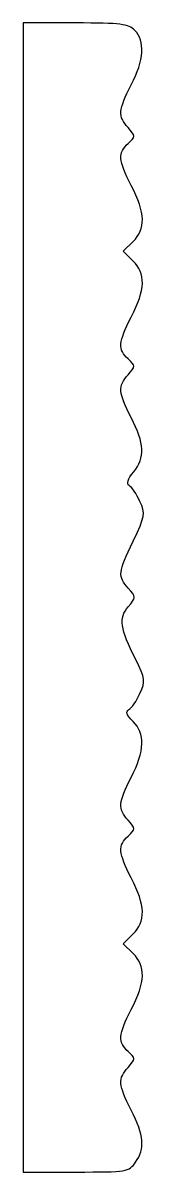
# Model space of a CAD drawing. Header units: centimetres. Extents: x -12.3 to -9.4, y -13.5 to 13.5.
import ezdxf

# ---------------------------------------------------------------- set-up
doc = ezdxf.new("R2010")
doc.units = ezdxf.units.CM
doc.header["$MEASUREMENT"] = 0
doc.layers.add('Layer 1', color=7, linetype='Continuous')

msp = doc.modelspace()

# ---------------------------------------------------------------- linework, layer by layer
at = {"layer": 'Layer 1'}
msp.add_open_spline([(-12.25543, 0.02457), (-12.25543, 0.02457), (-12.25543, 13.53261), (-12.25543, 13.53261), (-12.25543, 13.53261), (-12.25543, 13.53261), (-11.02964, 13.53261), (-11.02964, 13.53261), (-11.02964, 13.53261), (-9.94276, 13.53261), (-9.78411, 13.51262), (-9.6296, 13.35621), (-9.6296, 13.35621), (-9.38531, 13.10892), (-9.41476, 12.66215), (-9.71389, 12.0772), (-9.71389, 12.0772), (-10.01907, 11.48042), (-10.02928, 11.34386), (-9.78904, 11.07207), (-9.78904, 11.07207), (-9.61172, 10.87147), (-9.61172, 10.86058), (-9.78904, 10.69814), (-9.78904, 10.69814), (-10.03152, 10.476), (-10.01866, 10.30801), (-9.71356, 9.71216), (-9.71356, 9.71216), (-9.38031, 9.06132), (-9.36847, 8.69092), (-9.67149, 8.39544), (-9.67149, 8.39544), (-9.67149, 8.39544), (-9.907, 8.16579), (-9.907, 8.16579), (-9.907, 8.16579), (-9.907, 8.16579), (-9.67149, 7.93614), (-9.67149, 7.93614), (-9.67149, 7.93614), (-9.36847, 7.64066), (-9.38031, 7.27026), (-9.71356, 6.61942), (-9.71356, 6.61942), (-10.01866, 6.02357), (-10.03152, 5.85558), (-9.78904, 5.63344), (-9.78904, 5.63344), (-9.61172, 5.471), (-9.61172, 5.46011), (-9.78904, 5.25951), (-9.78904, 5.25951), (-10.02904, 4.98799), (-10.01904, 4.85162), (-9.71531, 4.25438), (-9.71531, 4.25438), (-9.39891, 3.63222), (-9.38474, 3.3196), (-9.65762, 2.98148), (-9.65762, 2.98148), (-9.79924, 2.806), (-9.83419, 2.69711), (-9.76203, 2.65625), (-9.76203, 2.65625), (-9.70236, 2.62247), (-9.58998, 2.45547), (-9.51229, 2.28514), (-9.51229, 2.28514), (-9.3797, 1.99444), (-9.38945, 1.93704), (-9.67136, 1.34862), (-9.67136, 1.34862), (-10.02375, 0.6131), (-10.03286, 0.52328), (-9.78366, 0.24135), (-9.78366, 0.24135), (-9.59904, 0.03249), (-9.59911, 0.0246), (-9.78753, -0.19483), (-9.78753, -0.19483), (-10.01165, -0.45585), (-9.97666, -0.69989), (-9.60988, -1.43383), (-9.60988, -1.43383), (-9.38499, -1.88384), (-9.37785, -1.94122), (-9.51055, -2.23218), (-9.51055, -2.23218), (-9.58919, -2.4046), (-9.70613, -2.57545), (-9.77042, -2.61185), (-9.77042, -2.61185), (-9.85319, -2.65871), (-9.82426, -2.73952), (-9.67133, -2.88865), (-9.67133, -2.88865), (-9.38307, -3.16974), (-9.39648, -3.58452), (-9.71389, -4.20522), (-9.71389, -4.20522), (-10.01907, -4.802), (-10.02928, -4.93856), (-9.78904, -5.21035), (-9.78904, -5.21035), (-9.61172, -5.41095), (-9.61172, -5.42184), (-9.78904, -5.58428), (-9.78904, -5.58428), (-10.03152, -5.80641), (-10.01866, -5.97441), (-9.71356, -6.57026), (-9.71356, -6.57026), (-9.38031, -7.2211), (-9.36847, -7.5915), (-9.67149, -7.88698), (-9.67149, -7.88698), (-9.67149, -7.88698), (-9.907, -8.11663), (-9.907, -8.11663), (-9.907, -8.11663), (-9.907, -8.11663), (-9.67149, -8.34628), (-9.67149, -8.34628), (-9.67149, -8.34628), (-9.36847, -8.64176), (-9.38031, -9.01216), (-9.71356, -9.663), (-9.71356, -9.663), (-10.01866, -10.25885), (-10.03152, -10.42684), (-9.78904, -10.64898), (-9.78904, -10.64898), (-9.61172, -10.81142), (-9.61172, -10.82231), (-9.78904, -11.02291), (-9.78904, -11.02291), (-10.02904, -11.29443), (-10.01904, -11.4308), (-9.71531, -12.02804), (-9.71531, -12.02804), (-9.41313, -12.62224), (-9.38646, -12.93648), (-9.61148, -13.2511), (-9.61148, -13.2511), (-9.77499, -13.47972), (-9.79761, -13.48346), (-11.01655, -13.48346), (-11.01655, -13.48346), (-11.01655, -13.48346), (-12.25544, -13.48346), (-12.25544, -13.48346), (-12.25544, -13.48346), (-12.25544, -13.48346), (-12.25544, 0.02458), (-12.25544, 0.02458), (-12.25544, 0.02458), (-12.25544, 0.02458), (-12.25543, 0.02457), (-12.25543, 0.02457)], degree=3, knots=[0, 0, 0, 0, 0.02439024, 0.02439024, 0.02439024, 0.02439024, 0.04878049, 0.04878049, 0.04878049, 0.04878049, 0.07317073, 0.07317073, 0.07317073, 0.07317073, 0.09756098, 0.09756098, 0.09756098, 0.09756098, 0.12195122, 0.12195122, 0.12195122, 0.12195122, 0.14634146, 0.14634146, 0.14634146, 0.14634146, 0.17073171, 0.17073171, 0.17073171, 0.17073171, 0.19512195, 0.19512195, 0.19512195, 0.19512195, 0.2195122, 0.2195122, 0.2195122, 0.2195122, 0.24390244, 0.24390244, 0.24390244, 0.24390244, 0.26829268, 0.26829268, 0.26829268, 0.26829268, 0.29268293, 0.29268293, 0.29268293, 0.29268293, 0.31707317, 0.31707317, 0.31707317, 0.31707317, 0.34146341, 0.34146341, 0.34146341, 0.34146341, 0.36585366, 0.36585366, 0.36585366, 0.36585366, 0.3902439, 0.3902439, 0.3902439, 0.3902439, 0.41463415, 0.41463415, 0.41463415, 0.41463415, 0.43902439, 0.43902439, 0.43902439, 0.43902439, 0.46341463, 0.46341463, 0.46341463, 0.46341463, 0.48780488, 0.48780488, 0.48780488, 0.48780488, 0.51219512, 0.51219512, 0.51219512, 0.51219512, 0.53658537, 0.53658537, 0.53658537, 0.53658537, 0.56097561, 0.56097561, 0.56097561, 0.56097561, 0.58536585, 0.58536585, 0.58536585, 0.58536585, 0.6097561, 0.6097561, 0.6097561, 0.6097561, 0.63414634, 0.63414634, 0.63414634, 0.63414634, 0.65853659, 0.65853659, 0.65853659, 0.65853659, 0.68292683, 0.68292683, 0.68292683, 0.68292683, 0.70731707, 0.70731707, 0.70731707, 0.70731707, 0.73170732, 0.73170732, 0.73170732, 0.73170732, 0.75609756, 0.75609756, 0.75609756, 0.75609756, 0.7804878, 0.7804878, 0.7804878, 0.7804878, 0.80487805, 0.80487805, 0.80487805, 0.80487805, 0.82926829, 0.82926829, 0.82926829, 0.82926829, 0.85365854, 0.85365854, 0.85365854, 0.85365854, 0.87804878, 0.87804878, 0.87804878, 0.87804878, 0.90243902, 0.90243902, 0.90243902, 0.90243902, 0.92682927, 0.92682927, 0.92682927, 0.92682927, 0.95121951, 0.95121951, 0.95121951, 0.95121951, 1, 1, 1, 1], dxfattribs=at)

doc.saveas('drawing.dxf')
